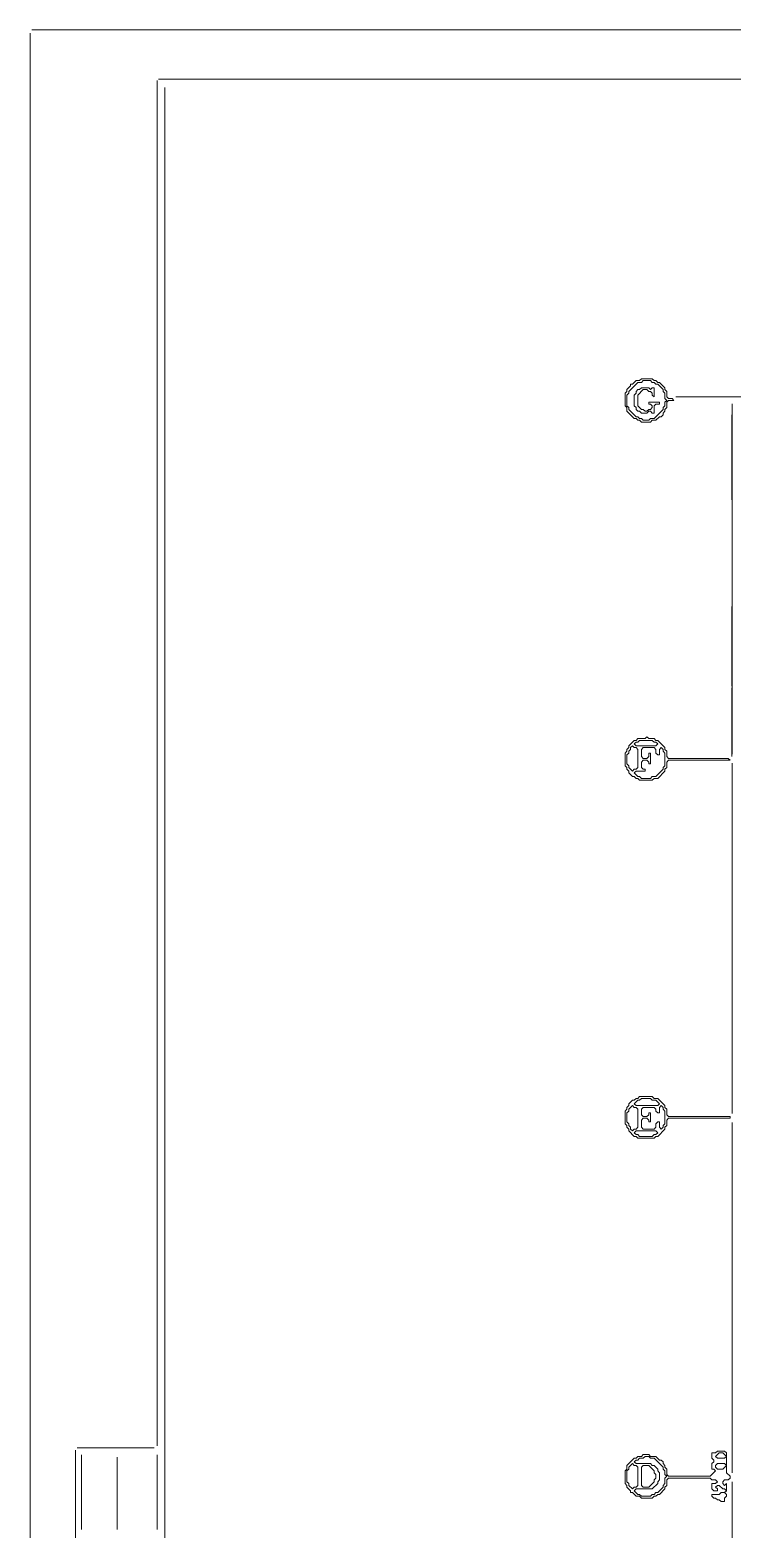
# Model space of a CAD drawing. Extents: x 67 to 3049, y 50 to 1736.
# Drawn here: x 67 to 456, y 906 to 1736 of the extents above; entities that cross this region are included whole.
import ezdxf

# ---------------------------------------------------------------- set-up
doc = ezdxf.new("R2010")
doc.units = 0
doc.layers.add('TRACE_STRAIGHT', color=5, linetype='Continuous', lineweight=0)
doc.layers.add('TRACE_TEXT_SYMBOL', color=6, linetype='Continuous', lineweight=0)

msp = doc.modelspace()

# ---------------------------------------------------------------- linework, layer by layer
at = {"layer": 'TRACE_STRAIGHT', "color": 5}
for p, q in [((67.039, 51.625), (67.04, 1734.125)), ((68.125, 1735.857), (3046.875, 1735.856)), ((137.264, 1707.875), (137.268, 952.875)), ((138.125, 1708.734), (3020.625, 1708.734)), ((141.468, 82.875), (141.486, 1704.125)), ((424, 1533), (541, 1533)), ((455.139, 1335.375), (455.152, 1529.125)), ((455, 1523), (455, 1476)), ((455, 1417), (455, 1373)), ((455, 1372), (455, 1334)), ((455.147, 1136.625), (455.147, 1330.375)), ((455.112, 1131.625), (455.212, 937.875)), ((92.255, 79.125), (92.256, 950.375)), ((93.124, 951.769), (135.627, 951.721)), ((95.473, 947.875), (95.482, 906.625)), ((115.128, 946.626), (115.176, 906.624)), ((137.28, 947.875), (137.286, 906.625)), ((455.122, 740.375), (455.188, 932.875))]:
    msp.add_line(p, q, dxfattribs=at)
at = {"layer": 'TRACE_TEXT_SYMBOL', "color": 6}
for points in [[(405, 1543), (404, 1542), (402, 1542), (400, 1540), (399, 1540), (399, 1539), (397, 1537), (397, 1536), (396, 1535), (396, 1528), (397, 1527), (397, 1525), (401, 1521), (402, 1521), (403, 1520), (404, 1520), (405, 1519), (410, 1519), (411, 1520), (413, 1520), (415, 1522), (416, 1522), (417, 1523), (417, 1524), (418, 1525), (418, 1526), (419, 1527), (419, 1530), (420, 1531), (423, 1531), (422, 1532), (420, 1532), (419, 1533), (419, 1536), (418, 1537), (418, 1538), (415, 1541), (414, 1541), (413, 1542), (412, 1542), (411, 1543)], [(405, 1541), (406, 1542), (410, 1542), (411, 1541), (412, 1541), (413, 1540), (414, 1540), (417, 1537), (417, 1536), (418, 1535), (418, 1532), (419, 1531), (418, 1530), (418, 1528), (417, 1527), (417, 1526), (412, 1521), (410, 1521), (409, 1520), (406, 1520), (405, 1521), (404, 1521), (403, 1522), (402, 1522), (398, 1526), (398, 1527), (397, 1528), (397, 1534), (398, 1535), (398, 1536), (403, 1541)], [(405, 1538), (404, 1537), (403, 1537), (402, 1536), (402, 1535), (401, 1534), (401, 1528), (402, 1527), (402, 1526), (403, 1525), (404, 1525), (405, 1524), (408, 1524), (409, 1525), (410, 1525), (411, 1524), (412, 1524), (412, 1528), (413, 1529), (415, 1529), (415, 1530), (409, 1530), (409, 1529), (410, 1529), (411, 1528), (411, 1527), (410, 1526), (409, 1526), (408, 1525), (407, 1525), (406, 1526), (405, 1526), (403, 1528), (403, 1534), (406, 1537), (408, 1537), (409, 1536), (410, 1536), (411, 1535), (411, 1534), (412, 1533), (412, 1538), (411, 1538), (410, 1537), (409, 1538)], [(408, 1345), (407, 1344), (403, 1344), (402, 1343), (401, 1343), (398, 1340), (398, 1339), (397, 1338), (397, 1337), (396, 1336), (396, 1329), (397, 1328), (397, 1327), (398, 1326), (398, 1325), (400, 1323), (401, 1323), (402, 1322), (403, 1322), (404, 1321), (411, 1321), (412, 1322), (414, 1322), (418, 1326), (418, 1327), (419, 1328), (419, 1331), (420, 1332), (454, 1332), (453, 1333), (420, 1333), (419, 1334), (419, 1337), (418, 1338), (418, 1339), (414, 1343), (413, 1343), (412, 1344), (409, 1344)], [(399, 1339), (400, 1340), (401, 1339), (402, 1339), (403, 1338), (403, 1328), (402, 1327), (401, 1327), (400, 1326), (398, 1328), (398, 1329), (397, 1330), (397, 1335), (398, 1336), (398, 1337), (399, 1338)], [(403, 1342), (404, 1343), (411, 1343), (412, 1342), (413, 1342), (414, 1341), (413, 1340), (402, 1340), (401, 1341), (402, 1342)], [(405, 1338), (406, 1339), (412, 1339), (413, 1338), (413, 1336), (414, 1335), (415, 1335), (415, 1338), (416, 1339), (417, 1338), (417, 1337), (418, 1336), (418, 1329), (417, 1328), (417, 1327), (413, 1323), (411, 1323), (410, 1322), (405, 1322), (404, 1323), (403, 1323), (401, 1325), (402, 1326), (407, 1326), (407, 1327), (406, 1327), (405, 1328), (405, 1331), (406, 1332), (408, 1332), (409, 1331), (409, 1330), (410, 1330), (410, 1336), (409, 1336), (409, 1334), (408, 1333), (406, 1333), (405, 1334)], [(404, 1146), (403, 1145), (402, 1145), (401, 1144), (400, 1144), (398, 1142), (398, 1141), (397, 1140), (397, 1139), (396, 1138), (396, 1131), (397, 1130), (397, 1129), (398, 1128), (398, 1127), (401, 1124), (402, 1124), (403, 1123), (412, 1123), (413, 1124), (414, 1124), (418, 1128), (418, 1129), (419, 1130), (419, 1133), (420, 1134), (454, 1134), (454, 1135), (420, 1135), (419, 1136), (419, 1139), (418, 1140), (418, 1141), (414, 1145), (412, 1145), (411, 1146)], [(404, 1144), (405, 1145), (410, 1145), (411, 1144), (413, 1144), (415, 1142), (414, 1141), (402, 1141), (401, 1142), (403, 1144)], [(400, 1141), (401, 1140), (402, 1140), (403, 1139), (403, 1129), (402, 1128), (401, 1128), (400, 1127), (399, 1128), (399, 1129), (398, 1130), (398, 1131), (397, 1132), (397, 1137), (398, 1138), (398, 1139)], [(415, 1140), (416, 1141), (417, 1140), (417, 1139), (418, 1138), (418, 1131), (417, 1130), (417, 1129), (416, 1128), (415, 1129), (415, 1132), (414, 1132), (413, 1131), (413, 1129), (412, 1128), (406, 1128), (405, 1129), (405, 1133), (406, 1134), (408, 1134), (409, 1133), (409, 1132), (410, 1132), (410, 1137), (409, 1137), (409, 1136), (408, 1135), (406, 1135), (405, 1136), (405, 1139), (406, 1140), (412, 1140), (413, 1139), (413, 1138), (414, 1137), (415, 1137)], [(401, 1126), (402, 1127), (413, 1127), (414, 1126), (413, 1125), (412, 1125), (411, 1124), (404, 1124), (403, 1125), (402, 1125)], [(406, 946), (407, 947), (409, 947), (410, 946), (412, 946), (417, 941), (417, 940), (418, 939), (418, 937), (419, 936), (418, 935), (418, 932), (417, 931), (417, 930), (414, 927), (413, 927), (412, 926), (411, 926), (410, 925), (405, 925), (404, 926), (403, 926), (401, 928), (402, 929), (411, 929), (414, 932), (414, 933), (415, 934), (415, 938), (414, 939), (414, 940), (412, 942), (411, 942), (410, 943), (402, 943), (401, 944), (402, 945), (403, 945), (404, 946)], [(448, 949), (450, 949), (452, 947), (451, 946), (447, 946), (446, 947)], [(400, 943), (401, 942), (402, 942), (403, 941), (403, 931), (402, 930), (401, 930), (400, 929), (398, 931), (398, 932), (397, 933), (397, 939), (398, 940), (398, 941)], [(405, 941), (406, 942), (409, 942), (412, 939), (412, 938), (413, 937), (413, 935), (412, 934), (412, 933), (409, 930), (406, 930), (405, 931)], [(446, 942), (447, 943), (451, 943), (452, 942), (450, 940), (447, 940), (446, 941)]]:
    msp.add_lwpolyline(points, close=True, dxfattribs=at)
for points in [[(447, 950), (446, 949), (444, 949), (444, 946), (445, 945), (445, 944), (444, 943), (444, 940), (445, 940), (446, 939), (443, 936), (420, 936), (419, 937), (419, 940), (418, 941), (418, 942), (417, 943), (417, 944), (416, 945), (415, 945), (413, 947), (410, 947), (409, 948), (406, 948), (405, 947), (403, 947), (402, 946), (401, 946), (397, 942), (397, 940), (396, 939), (396, 932), (397, 931), (397, 930), (399, 928), (399, 927), (400, 927), (402, 925), (404, 925), (405, 924), (411, 924), (412, 925), (413, 925), (414, 926), (415, 926), (418, 929), (418, 930), (419, 931), (419, 934), (420, 935), (443, 935), (444, 934), (446, 934), (447, 933), (446, 932), (444, 932), (444, 929), (445, 928), (447, 928), (447, 929), (446, 930), (447, 931), (448, 931), (450, 929)], [(450, 929), (451, 929), (452, 928), (451, 927), (449, 927), (448, 926), (444, 926), (444, 925), (445, 924), (446, 924), (447, 923), (448, 923), (449, 922), (451, 922), (451, 924), (452, 925), (452, 926), (451, 927), (452, 928), (452, 932), (451, 931), (450, 932), (450, 933), (451, 934), (453, 934), (454, 935), (454, 936), (452, 938), (452, 949), (451, 950), (447, 950)]]:
    msp.add_lwpolyline(points, dxfattribs=at)

doc.saveas('drawing.dxf')
